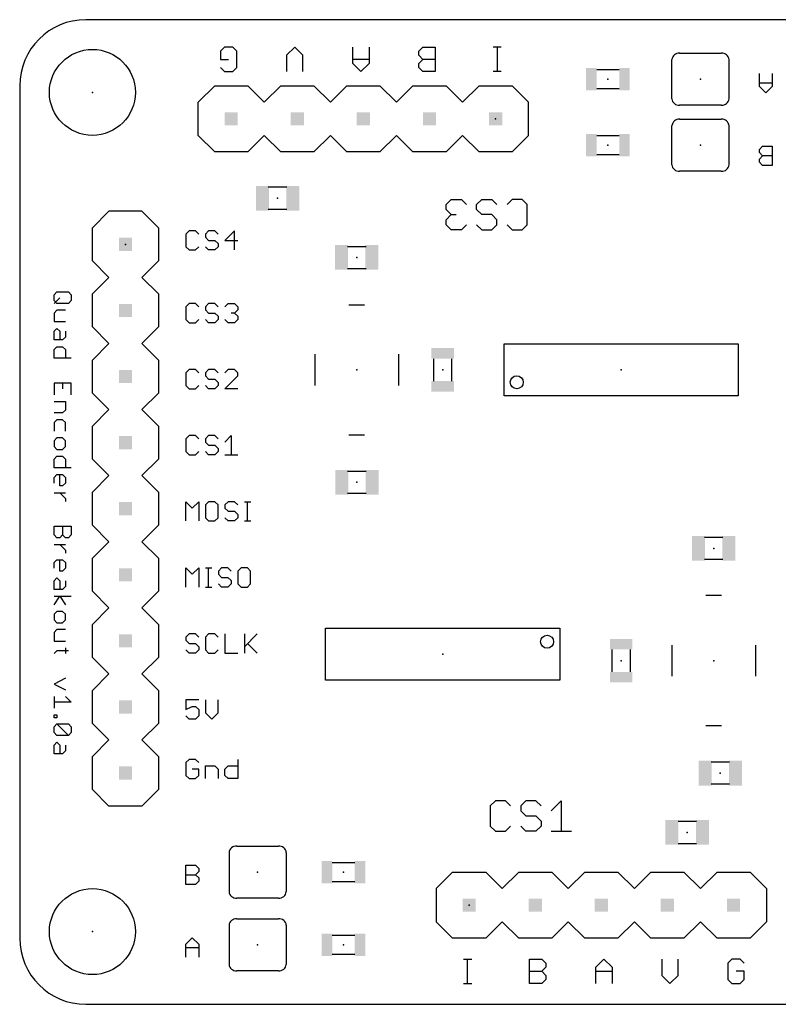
# Model space of a CAD drawing. Extents: x 0 to 2.31, y 0 to 1.49.
# Drawn here: x 0 to 1.149, y 0 to 1.49 of the extents above; entities that cross this region are included whole.
import ezdxf

# ---------------------------------------------------------------- set-up
doc = ezdxf.new("R2010")
doc.units = 0
for name, color, linetype in [('20', 53, 'CONTINUOUS'), ('21', 7, 'CONTINUOUS'), ('23', 53, 'CONTINUOUS'), ('51', 53, 'CONTINUOUS')]:
    doc.layers.add(name, color=color, linetype=linetype)

# ---------------------------------------------------------------- blocks, each defined once
blk = doc.blocks.new('RECT')
blk.add_solid([(-0.5, -0.5), (0.5, -0.5), (-0.5, 0.5), (0.5, 0.5)])

msp = doc.modelspace()

# ---------------------------------------------------------------- linework, layer by layer
at = {"layer": '20'}
for p, q in [((2.21, 1.49), (0.1, 1.49)), ((0, 1.39), (0, 0.1)), ((0.1, 0), (2.21, 0))]:
    msp.add_line(p, q, dxfattribs=at)
for centre in [(0.11, 1.38), (0.11, 0.11)]:
    msp.add_circle(centre, 0.065, dxfattribs=at)
for centre, start, end in [((0.1, 1.39), 90, 180), ((0.1, 0.1), 180, 270)]:
    msp.add_arc(centre, 0.1, start, end, dxfattribs=at)
at = {"layer": '21'}
for p, q in [((0.309984, 1.4485), (0.303812, 1.442328)), ((0.322328, 1.4485), (0.309984, 1.4485)), ((0.3285, 1.442328), (0.322328, 1.4485)), ((0.416156, 1.4485), (0.403812, 1.436156)), ((0.4285, 1.436156), (0.416156, 1.4485)), ((0.503812, 1.423812), (0.503812, 1.4485)), ((0.5285, 1.4485), (0.5285, 1.423812)), ((0.603812, 1.442328), (0.609984, 1.4485)), ((0.609984, 1.4485), (0.6285, 1.4485)), ((0.6285, 1.4485), (0.6285, 1.411468)), ((0.7285, 1.4485), (0.716156, 1.4485)), ((0.722328, 1.4485), (0.722328, 1.411468)), ((0.303812, 1.442328), (0.303812, 1.429984)), ((0.3285, 1.41764), (0.3285, 1.442328)), ((0.403812, 1.436156), (0.403812, 1.411468)), ((0.4285, 1.411468), (0.4285, 1.436156)), ((0.603812, 1.436156), (0.603812, 1.442328)), ((0.609984, 1.429984), (0.603812, 1.436156)), ((0.998504, 1.43937), (1.061496, 1.43937)), ((0.303812, 1.429984), (0.316156, 1.429984)), ((0.303812, 1.41764), (0.309984, 1.411468)), ((0.322328, 1.411468), (0.3285, 1.41764)), ((0.5285, 1.429984), (0.503812, 1.429984)), ((0.516156, 1.411468), (0.503812, 1.423812)), ((0.5285, 1.423812), (0.516156, 1.411468)), ((0.603812, 1.423812), (0.609984, 1.429984)), ((0.603812, 1.41764), (0.603812, 1.423812)), ((0.609984, 1.411468), (0.603812, 1.41764)), ((0.6285, 1.429984), (0.609984, 1.429984)), ((0.986693, 1.370472), (0.986693, 1.429528)), ((1.073307, 1.370472), (1.073307, 1.429528)), ((0.309984, 1.411468), (0.322328, 1.411468)), ((0.6285, 1.411468), (0.609984, 1.411468)), ((0.7285, 1.411468), (0.716156, 1.411468)), ((1.11915, 1.38915), (1.11915, 1.4085)), ((1.1385, 1.4085), (1.1385, 1.38915)), ((0.27, 1.365), (0.295, 1.39)), ((0.295, 1.39), (0.345, 1.39)), ((0.345, 1.39), (0.37, 1.365)), ((0.37, 1.365), (0.395, 1.39)), ((0.395, 1.39), (0.445, 1.39)), ((0.47, 1.365), (0.445, 1.39)), ((0.47, 1.365), (0.495, 1.39)), ((0.495, 1.39), (0.545, 1.39)), ((0.545, 1.39), (0.57, 1.365)), ((0.57, 1.365), (0.595, 1.39)), ((0.595, 1.39), (0.645, 1.39)), ((0.645, 1.39), (0.67, 1.365)), ((0.67, 1.365), (0.695, 1.39)), ((0.695, 1.39), (0.745, 1.39)), ((0.77, 1.365), (0.745, 1.39)), ((1.1385, 1.393988), (1.11915, 1.393988)), ((1.128825, 1.379475), (1.11915, 1.38915)), ((1.1385, 1.38915), (1.128825, 1.379475)), ((0.27, 1.315), (0.27, 1.365)), ((0.77, 1.315), (0.77, 1.365)), ((1.061496, 1.36063), (0.998504, 1.36063)), ((0.986693, 1.270472), (0.986693, 1.329528)), ((0.998504, 1.33937), (1.061496, 1.33937)), ((1.073307, 1.270472), (1.073307, 1.329528)), ((0.295, 1.29), (0.27, 1.315)), ((0.37, 1.315), (0.345, 1.29)), ((0.395, 1.29), (0.37, 1.315)), ((0.445, 1.29), (0.47, 1.315)), ((0.495, 1.29), (0.47, 1.315)), ((0.57, 1.315), (0.545, 1.29)), ((0.595, 1.29), (0.57, 1.315)), ((0.67, 1.315), (0.645, 1.29)), ((0.695, 1.29), (0.67, 1.315)), ((0.745, 1.29), (0.77, 1.315)), ((1.11915, 1.293663), (1.123988, 1.2985)), ((1.123988, 1.2985), (1.1385, 1.2985)), ((1.1385, 1.2985), (1.1385, 1.269475)), ((0.345, 1.29), (0.295, 1.29)), ((0.445, 1.29), (0.395, 1.29)), ((0.545, 1.29), (0.495, 1.29)), ((0.645, 1.29), (0.595, 1.29)), ((0.745, 1.29), (0.695, 1.29)), ((1.11915, 1.288825), (1.11915, 1.293663)), ((1.123988, 1.283988), (1.11915, 1.288825)), ((1.11915, 1.27915), (1.123988, 1.283988)), ((1.1385, 1.283988), (1.123988, 1.283988)), ((1.11915, 1.274313), (1.11915, 1.27915)), ((1.123988, 1.269475), (1.11915, 1.274313)), ((1.1385, 1.269475), (1.123988, 1.269475)), ((1.061496, 1.26063), (0.998504, 1.26063)), ((0.135, 1.2), (0.11, 1.175)), ((0.185, 1.2), (0.135, 1.2)), ((0.21, 1.175), (0.185, 1.2)), ((0.11, 1.125), (0.11, 1.175)), ((0.21, 1.175), (0.21, 1.125)), ((0.256337, 1.170525), (0.2515, 1.165687)), ((0.2515, 1.165687), (0.2515, 1.146337)), ((0.266012, 1.170525), (0.256337, 1.170525)), ((0.27085, 1.165687), (0.266012, 1.170525)), ((0.285803, 1.170525), (0.280965, 1.165687)), ((0.280965, 1.165687), (0.280965, 1.16085)), ((0.295477, 1.170525), (0.285803, 1.170525)), ((0.300315, 1.165687), (0.295477, 1.170525)), ((0.324943, 1.170525), (0.31043, 1.156012)), ((0.324943, 1.1415), (0.324943, 1.170525)), ((0.280965, 1.16085), (0.285803, 1.156012)), ((0.285803, 1.156012), (0.295477, 1.156012)), ((0.295477, 1.156012), (0.300315, 1.151175)), ((0.300315, 1.151175), (0.300315, 1.146337)), ((0.31043, 1.156012), (0.32978, 1.156012)), ((0.2515, 1.146337), (0.256337, 1.1415)), ((0.256337, 1.1415), (0.266012, 1.1415)), ((0.266012, 1.1415), (0.27085, 1.146337)), ((0.285803, 1.1415), (0.280965, 1.146337)), ((0.295477, 1.1415), (0.285803, 1.1415)), ((0.300315, 1.146337), (0.295477, 1.1415)), ((0.135, 1.1), (0.11, 1.125)), ((0.21, 1.125), (0.185, 1.1)), ((0.11, 1.075), (0.135, 1.1)), ((0.185, 1.1), (0.21, 1.075)), ((0.052, 1.073663), (0.056337, 1.078)), ((0.052, 1.064989), (0.052, 1.073663)), ((0.056337, 1.078), (0.073685, 1.078)), ((0.073685, 1.078), (0.078022, 1.073663)), ((0.078022, 1.073663), (0.078022, 1.064989)), ((0.11, 1.025), (0.11, 1.075)), ((0.21, 1.075), (0.21, 1.025)), ((0.060674, 1.069326), (0.052, 1.060652)), ((0.056337, 1.060652), (0.052, 1.064989)), ((0.073685, 1.060652), (0.056337, 1.060652)), ((0.078022, 1.064989), (0.073685, 1.060652)), ((0.256337, 1.060525), (0.2515, 1.055687)), ((0.266012, 1.060525), (0.256337, 1.060525)), ((0.27085, 1.055687), (0.266012, 1.060525)), ((0.285803, 1.060525), (0.280965, 1.055687)), ((0.295477, 1.060525), (0.285803, 1.060525)), ((0.300315, 1.055687), (0.295477, 1.060525)), ((0.31043, 1.055687), (0.315268, 1.060525)), ((0.315268, 1.060525), (0.324943, 1.060525)), ((0.324943, 1.060525), (0.32978, 1.055687)), ((0.498189, 1.058425), (0.521811, 1.058425)), ((0.056337, 1.050376), (0.052, 1.046039)), ((0.052, 1.046039), (0.052, 1.033028)), ((0.069348, 1.050376), (0.056337, 1.050376)), ((0.2515, 1.055687), (0.2515, 1.036337)), ((0.280965, 1.055687), (0.280965, 1.05085)), ((0.280965, 1.05085), (0.285803, 1.046012)), ((0.285803, 1.046012), (0.295477, 1.046012)), ((0.295477, 1.046012), (0.300315, 1.041175)), ((0.324943, 1.046012), (0.320105, 1.046012)), ((0.32978, 1.05085), (0.324943, 1.046012)), ((0.324943, 1.046012), (0.32978, 1.041175)), ((0.32978, 1.055687), (0.32978, 1.05085)), ((0.052, 1.033028), (0.069348, 1.033028)), ((0.2515, 1.036337), (0.256337, 1.0315)), ((0.256337, 1.0315), (0.266012, 1.0315)), ((0.266012, 1.0315), (0.27085, 1.036337)), ((0.285803, 1.0315), (0.280965, 1.036337)), ((0.295477, 1.0315), (0.285803, 1.0315)), ((0.300315, 1.036337), (0.295477, 1.0315)), ((0.300315, 1.041175), (0.300315, 1.036337)), ((0.315268, 1.0315), (0.31043, 1.036337)), ((0.324943, 1.0315), (0.315268, 1.0315)), ((0.32978, 1.036337), (0.324943, 1.0315)), ((0.32978, 1.041175), (0.32978, 1.036337)), ((0.052, 1.018416), (0.056337, 1.022753)), ((0.052, 1.005405), (0.052, 1.018416)), ((0.056337, 1.022753), (0.060674, 1.018416)), ((0.060674, 1.018416), (0.060674, 1.005405)), ((0.069348, 1.018416), (0.069348, 1.009742)), ((0.135, 1), (0.11, 1.025)), ((0.21, 1.025), (0.185, 1)), ((0.065011, 1.005405), (0.052, 1.005405)), ((0.069348, 1.009742), (0.065011, 1.005405)), ((0.11, 0.975), (0.135, 1)), ((0.185, 1), (0.21, 0.975)), ((0.052, 0.990792), (0.056337, 0.995129)), ((0.052, 0.977781), (0.052, 0.990792)), ((0.056337, 0.995129), (0.065011, 0.995129)), ((0.065011, 0.995129), (0.069348, 0.990792)), ((0.069348, 0.990792), (0.069348, 0.977781)), ((0.447008, 0.936378), (0.447008, 0.983622)), ((0.572992, 0.983622), (0.572992, 0.936378)), ((0.078022, 0.977781), (0.052, 0.977781)), ((0.11, 0.925), (0.11, 0.975)), ((0.21, 0.975), (0.21, 0.925)), ((0.256337, 0.960525), (0.2515, 0.955687)), ((0.2515, 0.955687), (0.2515, 0.936337)), ((0.266012, 0.960525), (0.256337, 0.960525)), ((0.27085, 0.955687), (0.266012, 0.960525)), ((0.285803, 0.960525), (0.280965, 0.955687)), ((0.280965, 0.955687), (0.280965, 0.95085)), ((0.295477, 0.960525), (0.285803, 0.960525)), ((0.300315, 0.955687), (0.295477, 0.960525)), ((0.315268, 0.960525), (0.31043, 0.955687)), ((0.324943, 0.960525), (0.315268, 0.960525)), ((0.32978, 0.955687), (0.324943, 0.960525)), ((0.32978, 0.95085), (0.32978, 0.955687)), ((0.078022, 0.939882), (0.052, 0.939882)), ((0.052, 0.939882), (0.052, 0.922534)), ((0.065011, 0.939882), (0.065011, 0.931208)), ((0.078022, 0.922534), (0.078022, 0.939882)), ((0.280965, 0.95085), (0.285803, 0.946012)), ((0.285803, 0.946012), (0.295477, 0.946012)), ((0.295477, 0.946012), (0.300315, 0.941175)), ((0.300315, 0.941175), (0.300315, 0.936337)), ((0.31043, 0.9315), (0.32978, 0.95085)), ((0.135, 0.9), (0.11, 0.925)), ((0.21, 0.925), (0.185, 0.9)), ((0.2515, 0.936337), (0.256337, 0.9315)), ((0.256337, 0.9315), (0.266012, 0.9315)), ((0.266012, 0.9315), (0.27085, 0.936337)), ((0.285803, 0.9315), (0.280965, 0.936337)), ((0.295477, 0.9315), (0.285803, 0.9315)), ((0.300315, 0.936337), (0.295477, 0.9315)), ((0.32978, 0.9315), (0.31043, 0.9315)), ((0.052, 0.912259), (0.069348, 0.912259)), ((0.069348, 0.912259), (0.069348, 0.899248)), ((0.065011, 0.894911), (0.052, 0.894911)), ((0.069348, 0.899248), (0.065011, 0.894911)), ((0.135, 0.9), (0.11, 0.875)), ((0.21, 0.875), (0.185, 0.9)), ((0.056337, 0.884635), (0.052, 0.880298)), ((0.052, 0.880298), (0.052, 0.867287)), ((0.065011, 0.884635), (0.056337, 0.884635)), ((0.069348, 0.880298), (0.065011, 0.884635)), ((0.069348, 0.867287), (0.069348, 0.880298)), ((0.11, 0.825), (0.11, 0.875)), ((0.21, 0.875), (0.21, 0.825)), ((0.056337, 0.857012), (0.052, 0.852675)), ((0.052, 0.852675), (0.052, 0.844001)), ((0.065011, 0.857012), (0.056337, 0.857012)), ((0.069348, 0.852675), (0.065011, 0.857012)), ((0.069348, 0.844001), (0.069348, 0.852675)), ((0.256337, 0.860525), (0.2515, 0.855687)), ((0.2515, 0.855687), (0.2515, 0.836337)), ((0.266012, 0.860525), (0.256337, 0.860525)), ((0.27085, 0.855687), (0.266012, 0.860525)), ((0.285803, 0.860525), (0.280965, 0.855687)), ((0.280965, 0.855687), (0.280965, 0.85085)), ((0.280965, 0.85085), (0.285803, 0.846012)), ((0.295477, 0.860525), (0.285803, 0.860525)), ((0.300315, 0.855687), (0.295477, 0.860525)), ((0.31043, 0.85085), (0.320105, 0.860525)), ((0.320105, 0.860525), (0.320105, 0.8315)), ((0.498189, 0.861575), (0.521811, 0.861575)), ((0.052, 0.844001), (0.056337, 0.839664)), ((0.056337, 0.839664), (0.065011, 0.839664)), ((0.065011, 0.839664), (0.069348, 0.844001)), ((0.2515, 0.836337), (0.256337, 0.8315)), ((0.266012, 0.8315), (0.27085, 0.836337)), ((0.285803, 0.8315), (0.280965, 0.836337)), ((0.285803, 0.846012), (0.295477, 0.846012)), ((0.295477, 0.846012), (0.300315, 0.841175)), ((0.300315, 0.836337), (0.295477, 0.8315)), ((0.300315, 0.841175), (0.300315, 0.836337)), ((0.052, 0.825051), (0.056337, 0.829388)), ((0.052, 0.81204), (0.052, 0.825051)), ((0.056337, 0.829388), (0.065011, 0.829388)), ((0.065011, 0.829388), (0.069348, 0.825051)), ((0.069348, 0.825051), (0.069348, 0.81204)), ((0.135, 0.8), (0.11, 0.825)), ((0.21, 0.825), (0.185, 0.8)), ((0.256337, 0.8315), (0.266012, 0.8315)), ((0.295477, 0.8315), (0.285803, 0.8315)), ((0.31043, 0.8315), (0.32978, 0.8315)), ((0.078022, 0.81204), (0.052, 0.81204)), ((0.052, 0.797428), (0.056337, 0.801765)), ((0.052, 0.788754), (0.052, 0.797428)), ((0.056337, 0.801765), (0.065011, 0.801765)), ((0.060674, 0.784417), (0.060674, 0.801765)), ((0.065011, 0.801765), (0.069348, 0.797428)), ((0.069348, 0.797428), (0.069348, 0.788754)), ((0.11, 0.775), (0.135, 0.8)), ((0.185, 0.8), (0.21, 0.775)), ((0.065011, 0.784417), (0.060674, 0.784417)), ((0.069348, 0.788754), (0.065011, 0.784417)), ((0.11, 0.725), (0.11, 0.775)), ((0.21, 0.775), (0.21, 0.725)), ((0.052, 0.774141), (0.069348, 0.774141)), ((0.060674, 0.774141), (0.069348, 0.765467)), ((0.069348, 0.765467), (0.069348, 0.76113)), ((0.2515, 0.7315), (0.2515, 0.760525)), ((0.2515, 0.760525), (0.261175, 0.75085)), ((0.261175, 0.75085), (0.27085, 0.760525)), ((0.27085, 0.760525), (0.27085, 0.7315)), ((0.285803, 0.760525), (0.280965, 0.755687)), ((0.295477, 0.760525), (0.285803, 0.760525)), ((0.300315, 0.755687), (0.295477, 0.760525)), ((0.315268, 0.760525), (0.31043, 0.755687)), ((0.324943, 0.760525), (0.315268, 0.760525)), ((0.32978, 0.755687), (0.324943, 0.760525)), ((0.339896, 0.760525), (0.34957, 0.760525)), ((0.344733, 0.7315), (0.344733, 0.760525)), ((0.280965, 0.755687), (0.280965, 0.736337)), ((0.300315, 0.736337), (0.300315, 0.755687)), ((0.31043, 0.755687), (0.31043, 0.75085)), ((0.31043, 0.75085), (0.315268, 0.746012)), ((0.315268, 0.746012), (0.324943, 0.746012)), ((0.324943, 0.746012), (0.32978, 0.741175)), ((0.280965, 0.736337), (0.285803, 0.7315)), ((0.285803, 0.7315), (0.295477, 0.7315)), ((0.295477, 0.7315), (0.300315, 0.736337)), ((0.315268, 0.7315), (0.31043, 0.736337)), ((0.324943, 0.7315), (0.315268, 0.7315)), ((0.32978, 0.736337), (0.324943, 0.7315)), ((0.32978, 0.741175), (0.32978, 0.736337)), ((0.339896, 0.7315), (0.34957, 0.7315)), ((0.052, 0.723498), (0.078022, 0.723498)), ((0.052, 0.710487), (0.052, 0.723498)), ((0.065011, 0.723498), (0.065011, 0.710487)), ((0.078022, 0.723498), (0.078022, 0.710487)), ((0.135, 0.7), (0.11, 0.725)), ((0.21, 0.725), (0.185, 0.7)), ((0.056337, 0.70615), (0.052, 0.710487)), ((0.060674, 0.70615), (0.056337, 0.70615)), ((0.065011, 0.710487), (0.060674, 0.70615)), ((0.069348, 0.70615), (0.065011, 0.710487)), ((0.073685, 0.70615), (0.069348, 0.70615)), ((0.078022, 0.710487), (0.073685, 0.70615)), ((0.052, 0.695875), (0.069348, 0.695875)), ((0.060674, 0.695875), (0.069348, 0.687201)), ((0.069348, 0.687201), (0.069348, 0.682864)), ((0.11, 0.675), (0.135, 0.7)), ((0.185, 0.7), (0.21, 0.675)), ((0.052, 0.668518), (0.056337, 0.672855)), ((0.056337, 0.672855), (0.065011, 0.672855)), ((0.060674, 0.655507), (0.060674, 0.672855)), ((0.065011, 0.672855), (0.069348, 0.668518)), ((0.11, 0.625), (0.11, 0.675)), ((0.21, 0.675), (0.21, 0.625)), ((0.052, 0.659844), (0.052, 0.668518)), ((0.069348, 0.659844), (0.065011, 0.655507)), ((0.069348, 0.668518), (0.069348, 0.659844)), ((0.2515, 0.6315), (0.2515, 0.660525)), ((0.2515, 0.660525), (0.261175, 0.65085)), ((0.261175, 0.65085), (0.27085, 0.660525)), ((0.27085, 0.660525), (0.27085, 0.6315)), ((0.280965, 0.660525), (0.29064, 0.660525)), ((0.285803, 0.6315), (0.285803, 0.660525)), ((0.305446, 0.660525), (0.300609, 0.655687)), ((0.300609, 0.655687), (0.300609, 0.65085)), ((0.315121, 0.660525), (0.305446, 0.660525)), ((0.319958, 0.655687), (0.315121, 0.660525)), ((0.334911, 0.660525), (0.330074, 0.655687)), ((0.330074, 0.655687), (0.330074, 0.636337)), ((0.344586, 0.660525), (0.334911, 0.660525)), ((0.349424, 0.655687), (0.344586, 0.660525)), ((0.349424, 0.636337), (0.349424, 0.655687)), ((0.052, 0.640895), (0.056337, 0.645232)), ((0.052, 0.627883), (0.052, 0.640895)), ((0.056337, 0.645232), (0.060674, 0.640895)), ((0.065011, 0.655507), (0.060674, 0.655507)), ((0.060674, 0.640895), (0.060674, 0.627883)), ((0.069348, 0.640895), (0.069348, 0.63222)), ((0.300609, 0.65085), (0.305446, 0.646012)), ((0.305446, 0.646012), (0.315121, 0.646012)), ((0.315121, 0.646012), (0.319958, 0.641175)), ((0.319958, 0.641175), (0.319958, 0.636337)), ((0.065011, 0.627883), (0.052, 0.627883)), ((0.069348, 0.63222), (0.065011, 0.627883)), ((0.280965, 0.6315), (0.29064, 0.6315)), ((0.305446, 0.6315), (0.300609, 0.636337)), ((0.315121, 0.6315), (0.305446, 0.6315)), ((0.319958, 0.636337), (0.315121, 0.6315)), ((0.330074, 0.636337), (0.334911, 0.6315)), ((0.334911, 0.6315), (0.344586, 0.6315)), ((0.344586, 0.6315), (0.349424, 0.636337)), ((0.052, 0.617608), (0.078022, 0.617608)), ((0.052, 0.604597), (0.060674, 0.617608)), ((0.060674, 0.617608), (0.069348, 0.604597)), ((0.135, 0.6), (0.11, 0.625)), ((0.21, 0.625), (0.185, 0.6)), ((1.061811, 0.618425), (1.038189, 0.618425)), ((0.135, 0.6), (0.11, 0.575)), ((0.21, 0.575), (0.185, 0.6)), ((0.056337, 0.594588), (0.052, 0.590251)), ((0.052, 0.590251), (0.052, 0.581577)), ((0.052, 0.581577), (0.056337, 0.57724)), ((0.065011, 0.594588), (0.056337, 0.594588)), ((0.069348, 0.590251), (0.065011, 0.594588)), ((0.065011, 0.57724), (0.069348, 0.581577)), ((0.069348, 0.581577), (0.069348, 0.590251)), ((0.056337, 0.566965), (0.052, 0.562628)), ((0.056337, 0.57724), (0.065011, 0.57724)), ((0.069348, 0.566965), (0.056337, 0.566965)), ((0.11, 0.525), (0.11, 0.575)), ((0.21, 0.575), (0.21, 0.525)), ((0.052, 0.562628), (0.052, 0.549617)), ((0.256337, 0.560525), (0.2515, 0.555687)), ((0.2515, 0.555687), (0.2515, 0.55085)), ((0.266012, 0.560525), (0.256337, 0.560525)), ((0.27085, 0.555687), (0.266012, 0.560525)), ((0.285803, 0.560525), (0.280965, 0.555687)), ((0.280965, 0.555687), (0.280965, 0.536337)), ((0.295477, 0.560525), (0.285803, 0.560525)), ((0.300315, 0.555687), (0.295477, 0.560525)), ((0.31043, 0.560525), (0.31043, 0.5315)), ((0.339896, 0.560525), (0.339896, 0.5315)), ((0.339896, 0.541175), (0.359245, 0.560525)), ((0.052, 0.549617), (0.069348, 0.549617)), ((0.069348, 0.539341), (0.069348, 0.530667)), ((0.2515, 0.55085), (0.256337, 0.546012)), ((0.256337, 0.546012), (0.266012, 0.546012)), ((0.266012, 0.546012), (0.27085, 0.541175)), ((0.27085, 0.541175), (0.27085, 0.536337)), ((0.344733, 0.546012), (0.359245, 0.5315)), ((0.987008, 0.496378), (0.987008, 0.543622)), ((1.112992, 0.543622), (1.112992, 0.496378)), ((0.056337, 0.535004), (0.052, 0.530667)), ((0.073685, 0.535004), (0.056337, 0.535004)), ((0.135, 0.5), (0.11, 0.525)), ((0.21, 0.525), (0.185, 0.5)), ((0.256337, 0.5315), (0.2515, 0.536337)), ((0.266012, 0.5315), (0.256337, 0.5315)), ((0.27085, 0.536337), (0.266012, 0.5315)), ((0.280965, 0.536337), (0.285803, 0.5315)), ((0.285803, 0.5315), (0.295477, 0.5315)), ((0.295477, 0.5315), (0.300315, 0.536337)), ((0.31043, 0.5315), (0.32978, 0.5315)), ((0.069348, 0.493302), (0.052, 0.484628)), ((0.135, 0.5), (0.11, 0.475)), ((0.21, 0.475), (0.185, 0.5)), ((0.052, 0.484628), (0.069348, 0.475954)), ((0.052, 0.465679), (0.052, 0.448331)), ((0.069348, 0.465679), (0.078022, 0.457005)), ((0.11, 0.425), (0.11, 0.475)), ((0.21, 0.475), (0.21, 0.425)), ((0.078022, 0.457005), (0.052, 0.457005)), ((0.27085, 0.460525), (0.2515, 0.460525)), ((0.2515, 0.460525), (0.2515, 0.446012)), ((0.2515, 0.446012), (0.261175, 0.45085)), ((0.261175, 0.45085), (0.266012, 0.45085)), ((0.266012, 0.45085), (0.27085, 0.446012)), ((0.280965, 0.460525), (0.280965, 0.441175)), ((0.300315, 0.441175), (0.300315, 0.460525)), ((0.052, 0.438055), (0.056337, 0.438055)), ((0.052, 0.433718), (0.052, 0.438055)), ((0.056337, 0.433718), (0.052, 0.433718)), ((0.056337, 0.438055), (0.056337, 0.433718)), ((0.256337, 0.4315), (0.2515, 0.436337)), ((0.27085, 0.436337), (0.266012, 0.4315)), ((0.27085, 0.446012), (0.27085, 0.436337)), ((0.280965, 0.441175), (0.29064, 0.4315)), ((0.29064, 0.4315), (0.300315, 0.441175)), ((0.052, 0.419906), (0.056337, 0.424243)), ((0.052, 0.411232), (0.052, 0.419906)), ((0.056337, 0.424243), (0.073685, 0.424243)), ((0.056337, 0.424243), (0.073685, 0.406895)), ((0.073685, 0.424243), (0.078022, 0.419906)), ((0.078022, 0.419906), (0.078022, 0.411232)), ((0.135, 0.4), (0.11, 0.425)), ((0.21, 0.425), (0.185, 0.4)), ((0.266012, 0.4315), (0.256337, 0.4315)), ((1.061811, 0.421575), (1.038189, 0.421575)), ((0.056337, 0.406895), (0.052, 0.411232)), ((0.073685, 0.406895), (0.056337, 0.406895)), ((0.078022, 0.411232), (0.073685, 0.406895)), ((0.052, 0.392283), (0.056337, 0.39662)), ((0.052, 0.379272), (0.052, 0.392283)), ((0.056337, 0.39662), (0.060674, 0.392283)), ((0.060674, 0.392283), (0.060674, 0.379272)), ((0.069348, 0.392283), (0.069348, 0.383609)), ((0.135, 0.4), (0.11, 0.375)), ((0.21, 0.375), (0.185, 0.4)), ((0.065011, 0.379272), (0.052, 0.379272)), ((0.069348, 0.383609), (0.065011, 0.379272)), ((0.11, 0.325), (0.11, 0.375)), ((0.21, 0.375), (0.21, 0.325)), ((0.256337, 0.370525), (0.2515, 0.365687)), ((0.2515, 0.365687), (0.2515, 0.346337)), ((0.266012, 0.370525), (0.256337, 0.370525)), ((0.27085, 0.365687), (0.266012, 0.370525)), ((0.280965, 0.3415), (0.280965, 0.36085)), ((0.280965, 0.36085), (0.295477, 0.36085)), ((0.295477, 0.36085), (0.300315, 0.356012)), ((0.31043, 0.356012), (0.315268, 0.36085)), ((0.315268, 0.36085), (0.32978, 0.36085)), ((0.32978, 0.370525), (0.32978, 0.3415)), ((0.2515, 0.346337), (0.256337, 0.3415)), ((0.27085, 0.356012), (0.261175, 0.356012)), ((0.266012, 0.3415), (0.27085, 0.346337)), ((0.27085, 0.346337), (0.27085, 0.356012)), ((0.300315, 0.356012), (0.300315, 0.3415)), ((0.31043, 0.346337), (0.31043, 0.356012)), ((0.315268, 0.3415), (0.31043, 0.346337)), ((0.256337, 0.3415), (0.266012, 0.3415)), ((0.32978, 0.3415), (0.315268, 0.3415)), ((0.135, 0.3), (0.11, 0.325)), ((0.21, 0.325), (0.185, 0.3)), ((0.185, 0.3), (0.135, 0.3)), ((0.328504, 0.23937), (0.391496, 0.23937)), ((0.316693, 0.229528), (0.316693, 0.170472)), ((0.403307, 0.229528), (0.403307, 0.170472)), ((0.2515, 0.1815), (0.2515, 0.210525)), ((0.2515, 0.210525), (0.266012, 0.210525)), ((0.266012, 0.210525), (0.27085, 0.205687)), ((0.2515, 0.196012), (0.266012, 0.196012)), ((0.27085, 0.20085), (0.266012, 0.196012)), ((0.266012, 0.196012), (0.27085, 0.191175)), ((0.27085, 0.205687), (0.27085, 0.20085)), ((0.655, 0.2), (0.63, 0.175)), ((0.655, 0.2), (0.705, 0.2)), ((0.705, 0.2), (0.73, 0.175)), ((0.73, 0.175), (0.755, 0.2)), ((0.755, 0.2), (0.805, 0.2)), ((0.805, 0.2), (0.83, 0.175)), ((0.83, 0.175), (0.855, 0.2)), ((0.855, 0.2), (0.905, 0.2)), ((0.905, 0.2), (0.93, 0.175)), ((0.955, 0.2), (0.93, 0.175)), ((0.955, 0.2), (1.005, 0.2)), ((1.005, 0.2), (1.03, 0.175)), ((1.03, 0.175), (1.055, 0.2)), ((1.055, 0.2), (1.105, 0.2)), ((1.105, 0.2), (1.13, 0.175)), ((0.266012, 0.1815), (0.2515, 0.1815)), ((0.27085, 0.186337), (0.266012, 0.1815)), ((0.27085, 0.191175), (0.27085, 0.186337)), ((0.63, 0.175), (0.63, 0.125)), ((1.13, 0.175), (1.13, 0.125)), ((0.391496, 0.16063), (0.328504, 0.16063)), ((0.316693, 0.119528), (0.316693, 0.060472)), ((0.328504, 0.12937), (0.391496, 0.12937)), ((0.403307, 0.119528), (0.403307, 0.060472)), ((0.63, 0.125), (0.655, 0.1)), ((0.73, 0.125), (0.705, 0.1)), ((0.755, 0.1), (0.73, 0.125)), ((0.83, 0.125), (0.805, 0.1)), ((0.855, 0.1), (0.83, 0.125)), ((0.93, 0.125), (0.905, 0.1)), ((0.93, 0.125), (0.955, 0.1)), ((1.03, 0.125), (1.005, 0.1)), ((1.055, 0.1), (1.03, 0.125)), ((1.13, 0.125), (1.105, 0.1)), ((0.2515, 0.09085), (0.261175, 0.100525)), ((0.2515, 0.0715), (0.2515, 0.09085)), ((0.261175, 0.100525), (0.27085, 0.09085)), ((0.27085, 0.09085), (0.27085, 0.0715)), ((0.705, 0.1), (0.655, 0.1)), ((0.805, 0.1), (0.755, 0.1)), ((0.905, 0.1), (0.855, 0.1)), ((1.005, 0.1), (0.955, 0.1)), ((1.105, 0.1), (1.055, 0.1)), ((0.2515, 0.086012), (0.27085, 0.086012)), ((0.6715, 0.068532), (0.683844, 0.068532)), ((0.677672, 0.0315), (0.677672, 0.068532)), ((0.7715, 0.0315), (0.7715, 0.068532)), ((0.7715, 0.068532), (0.790016, 0.068532)), ((0.790016, 0.068532), (0.796188, 0.06236)), ((0.796188, 0.06236), (0.796188, 0.056188)), ((0.8715, 0.056188), (0.883844, 0.068532)), ((0.883844, 0.068532), (0.896188, 0.056188)), ((0.9715, 0.068532), (0.9715, 0.043844)), ((0.996188, 0.043844), (0.996188, 0.068532)), ((1.077672, 0.068532), (1.0715, 0.06236)), ((1.0715, 0.06236), (1.0715, 0.037672)), ((1.090016, 0.068532), (1.077672, 0.068532)), ((1.096188, 0.06236), (1.090016, 0.068532)), ((0.391496, 0.05063), (0.328504, 0.05063)), ((0.7715, 0.050016), (0.790016, 0.050016)), ((0.796188, 0.056188), (0.790016, 0.050016)), ((0.790016, 0.050016), (0.796188, 0.043844)), ((0.8715, 0.0315), (0.8715, 0.056188)), ((0.8715, 0.050016), (0.896188, 0.050016)), ((0.896188, 0.056188), (0.896188, 0.0315)), ((1.096188, 0.050016), (1.083844, 0.050016)), ((1.096188, 0.037672), (1.096188, 0.050016)), ((0.6715, 0.0315), (0.683844, 0.0315)), ((0.790016, 0.0315), (0.7715, 0.0315)), ((0.796188, 0.037672), (0.790016, 0.0315)), ((0.796188, 0.043844), (0.796188, 0.037672)), ((0.9715, 0.043844), (0.983844, 0.0315)), ((0.983844, 0.0315), (0.996188, 0.043844)), ((1.0715, 0.037672), (1.077672, 0.0315)), ((1.077672, 0.0315), (1.090016, 0.0315)), ((1.090016, 0.0315), (1.096188, 0.037672))]:
    msp.add_line(p, q, dxfattribs=at)
for centre in [(0.752028, 0.941299), (0.797972, 0.548701)]:
    msp.add_circle(centre, 0.009843, dxfattribs=at)
for centre, radius, start, end in [((0.99752, 1.428543), 0.010871, 84.805571, 174.805571), ((1.06248, 1.428543), 0.010871, 5.194429, 95.194429), ((0.99751, 1.371445), 0.010861, 185.137076, 275.251782), ((1.06248, 1.371457), 0.010871, 264.805571, 354.805571), ((0.99752, 1.328543), 0.010871, 84.805571, 174.805571), ((1.06248, 1.328543), 0.010871, 5.194429, 95.194429), ((0.99751, 1.271445), 0.010861, 185.137076, 275.251782), ((1.06248, 1.271457), 0.010871, 264.805571, 354.805571), ((0.32752, 0.228543), 0.010871, 84.805571, 174.805571), ((0.39249, 0.228555), 0.010861, 5.137076, 95.251782), ((0.32752, 0.171457), 0.010871, 185.194429, 275.194429), ((0.39248, 0.171457), 0.010871, 264.805571, 354.805571), ((0.32752, 0.118543), 0.010871, 84.805571, 174.805571), ((0.39249, 0.118555), 0.010861, 5.137076, 95.251782), ((0.32752, 0.061457), 0.010871, 185.194429, 275.194429), ((0.39248, 0.061457), 0.010871, 264.805571, 354.805571)]:
    msp.add_arc(centre, radius, start, end, dxfattribs=at)
at = {"layer": '23'}
for p in [(0.89, 1.4), (1.03, 1.4), (0.11, 1.38), (0.72, 1.34), (0.89, 1.3), (1.03, 1.3), (0.39, 1.22), (0.16, 1.15), (0.51, 1.13), (0.51, 0.96), (0.64, 0.96), (0.91, 0.96), (0.51, 0.79), (1.05, 0.69), (0.64, 0.53), (0.91, 0.52), (1.05, 0.52), (1.06, 0.35), (1.01, 0.26), (0.36, 0.2), (0.49, 0.2), (0.68, 0.15), (0.11, 0.11), (0.36, 0.09), (0.49, 0.09)]:
    msp.add_point(p, dxfattribs=at)
at = {"layer": '51'}
for p, q in [((0.907008, 1.414016), (0.872992, 1.414016)), ((0.872992, 1.385984), (0.907008, 1.385984)), ((0.907008, 1.314016), (0.872992, 1.314016)), ((0.872992, 1.285984), (0.907008, 1.285984)), ((0.404016, 1.236496), (0.375984, 1.236496)), ((0.645229, 1.210327), (0.652902, 1.218)), ((0.645229, 1.202654), (0.645229, 1.210327)), ((0.652902, 1.218), (0.668248, 1.218)), ((0.668248, 1.218), (0.675922, 1.210327)), ((0.691268, 1.210327), (0.698941, 1.218)), ((0.691268, 1.202654), (0.691268, 1.210327)), ((0.698941, 1.218), (0.714288, 1.218)), ((0.714288, 1.218), (0.721961, 1.210327)), ((0.74498, 1.218), (0.737307, 1.210327)), ((0.760327, 1.218), (0.74498, 1.218)), ((0.768, 1.210327), (0.760327, 1.218)), ((0.768, 1.179634), (0.768, 1.210327)), ((0.404016, 1.202992), (0.375984, 1.202992)), ((0.652902, 1.19498), (0.645229, 1.202654)), ((0.645229, 1.187307), (0.652902, 1.19498)), ((0.652902, 1.19498), (0.660575, 1.19498)), ((0.698941, 1.19498), (0.691268, 1.202654)), ((0.714288, 1.19498), (0.698941, 1.19498)), ((0.721961, 1.187307), (0.714288, 1.19498)), ((0.645229, 1.179634), (0.645229, 1.187307)), ((0.652902, 1.171961), (0.645229, 1.179634)), ((0.675922, 1.179634), (0.668248, 1.171961)), ((0.691268, 1.179634), (0.698941, 1.171961)), ((0.714288, 1.171961), (0.721961, 1.179634)), ((0.721961, 1.179634), (0.721961, 1.187307)), ((0.737307, 1.179634), (0.74498, 1.171961)), ((0.760327, 1.171961), (0.768, 1.179634)), ((0.668248, 1.171961), (0.652902, 1.171961)), ((0.698941, 1.171961), (0.714288, 1.171961)), ((0.74498, 1.171961), (0.760327, 1.171961)), ((0.495984, 1.147008), (0.524016, 1.147008)), ((0.495984, 1.113504), (0.524016, 1.113504)), ((0.732835, 0.92063), (0.732835, 0.99937)), ((0.732835, 0.99937), (1.087165, 0.99937)), ((1.087165, 0.99937), (1.087165, 0.92063)), ((0.625984, 0.977008), (0.625984, 0.942992)), ((0.654016, 0.942992), (0.654016, 0.977008)), ((1.087165, 0.92063), (0.732835, 0.92063)), ((0.524016, 0.806496), (0.495984, 0.806496)), ((0.524016, 0.772992), (0.495984, 0.772992)), ((1.035984, 0.707008), (1.064016, 0.707008)), ((1.035984, 0.673504), (1.064016, 0.673504)), ((0.462835, 0.56937), (0.817165, 0.56937)), ((0.462835, 0.49063), (0.462835, 0.56937)), ((0.817165, 0.56937), (0.817165, 0.49063)), ((0.895984, 0.537008), (0.895984, 0.502992)), ((0.924016, 0.502992), (0.924016, 0.537008)), ((0.817165, 0.49063), (0.462835, 0.49063)), ((1.074016, 0.366496), (1.045984, 0.366496)), ((1.074016, 0.332992), (1.045984, 0.332992)), ((0.719673, 0.308039), (0.712, 0.300366)), ((0.712, 0.300366), (0.712, 0.269673)), ((0.73502, 0.308039), (0.719673, 0.308039)), ((0.742693, 0.300366), (0.73502, 0.308039)), ((0.765712, 0.308039), (0.758039, 0.300366)), ((0.758039, 0.300366), (0.758039, 0.292693)), ((0.781059, 0.308039), (0.765712, 0.308039)), ((0.788732, 0.300366), (0.781059, 0.308039)), ((0.804078, 0.292693), (0.819425, 0.308039)), ((0.819425, 0.308039), (0.819425, 0.262)), ((0.758039, 0.292693), (0.765712, 0.28502)), ((0.765712, 0.28502), (0.781059, 0.28502)), ((0.781059, 0.28502), (0.788732, 0.277346)), ((0.712, 0.269673), (0.719673, 0.262)), ((0.73502, 0.262), (0.742693, 0.269673)), ((0.765712, 0.262), (0.758039, 0.269673)), ((0.788732, 0.269673), (0.781059, 0.262)), ((0.788732, 0.277346), (0.788732, 0.269673)), ((0.995984, 0.277008), (1.024016, 0.277008)), ((0.719673, 0.262), (0.73502, 0.262)), ((0.781059, 0.262), (0.765712, 0.262)), ((0.804078, 0.262), (0.834771, 0.262)), ((0.995984, 0.243504), (1.024016, 0.243504)), ((0.507008, 0.214016), (0.472992, 0.214016)), ((0.472992, 0.185984), (0.507008, 0.185984)), ((0.507008, 0.104016), (0.472992, 0.104016)), ((0.472992, 0.075984), (0.507008, 0.075984))]:
    msp.add_line(p, q, dxfattribs=at)

# ---------------------------------------------------------------- block references
for p, xscale, yscale in [((0.865, 1.4), 0.016, 0.034), ((0.915, 1.4), 0.016, 0.034), ((0.865, 1.3), 0.016, 0.034), ((0.915, 1.3), 0.016, 0.034), ((0.486844, 1.130201), 0.019689, 0.037402), ((0.532844, 1.130201), 0.019689, 0.037402), ((1.026844, 0.690201), 0.019689, 0.037402), ((1.072844, 0.690201), 0.019689, 0.037402), ((0.986844, 0.260201), 0.019689, 0.037402), ((1.032844, 0.260201), 0.019689, 0.037402), ((0.68, 0.15), 0.02, 0.02), ((0.78, 0.15), 0.02, 0.02), ((0.88, 0.15), 0.02, 0.02), ((0.98, 0.15), 0.02, 0.02), ((1.08, 0.15), 0.02, 0.02)]:
    msp.add_blockref('RECT', p, dxfattribs=dict(at, xscale=xscale, yscale=yscale))
for p, xscale, yscale, rotation in [((0.32, 1.34), 0.02, 0.02, 180), ((0.42, 1.34), 0.02, 0.02, 180), ((0.52, 1.34), 0.02, 0.02, 180), ((0.62, 1.34), 0.02, 0.02, 180), ((0.72, 1.34), 0.02, 0.02, 180), ((0.367156, 1.219799), 0.019689, 0.037402, 180), ((0.413156, 1.219799), 0.019689, 0.037402, 180), ((0.16, 1.15), 0.02, 0.02, 270), ((0.16, 1.05), 0.02, 0.02, 270), ((0.64, 0.985), 0.016, 0.034, 90), ((0.16, 0.95), 0.02, 0.02, 270), ((0.64, 0.935), 0.016, 0.034, 90), ((0.16, 0.85), 0.02, 0.02, 270), ((0.487156, 0.789799), 0.019689, 0.037402, 180), ((0.533156, 0.789799), 0.019689, 0.037402, 180), ((0.16, 0.75), 0.02, 0.02, 270), ((0.16, 0.65), 0.02, 0.02, 270), ((0.16, 0.55), 0.02, 0.02, 270), ((0.91, 0.545), 0.016, 0.034, 270), ((0.91, 0.495), 0.016, 0.034, 270), ((0.16, 0.45), 0.02, 0.02, 270), ((0.16, 0.35), 0.02, 0.02, 270), ((1.037156, 0.349799), 0.019689, 0.037402, 180), ((1.083156, 0.349799), 0.019689, 0.037402, 180), ((0.465, 0.2), 0.016, 0.034, 180), ((0.515, 0.2), 0.016, 0.034, 180), ((0.465, 0.09), 0.016, 0.034, 180), ((0.515, 0.09), 0.016, 0.034, 180)]:
    msp.add_blockref('RECT', p, dxfattribs=dict(at, xscale=xscale, yscale=yscale, rotation=rotation))

doc.saveas('drawing.dxf')
